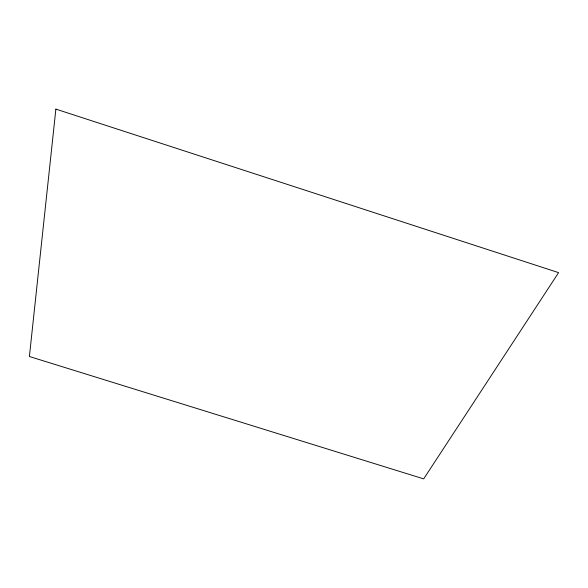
<?xml version="1.0" encoding="UTF-8"?>
<svg xmlns="http://www.w3.org/2000/svg" width="588" height="588" viewBox="0 0 588 588"><rect width="100%" height="100%" fill="white"/><g stroke="black" fill="none" stroke-linecap="round" stroke-linejoin="round"><path stroke-width="0.88" d="M55.875 109.118L29.4 356.504L423.676 478.882L558.6 272.634L55.875 109.118"/></g></svg>
